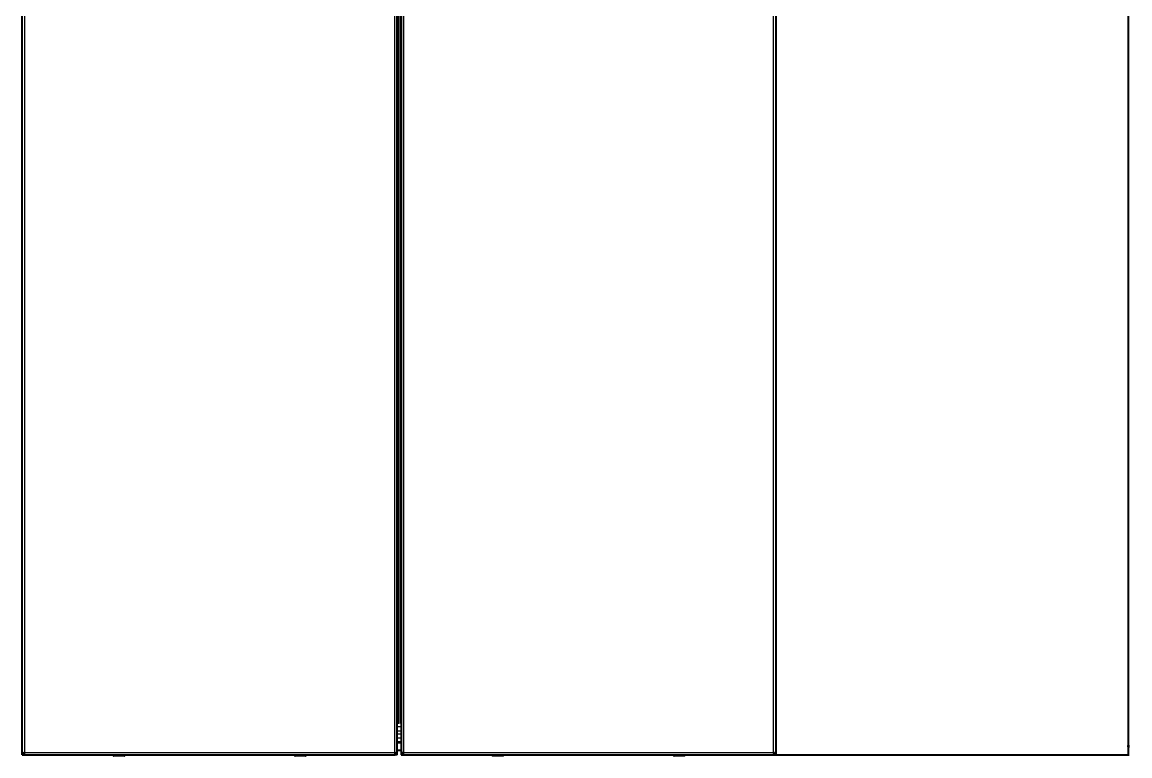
# Model space of a CAD drawing. Header units: millimetres. Extents: x -981 to 2790, y -1547 to 1219.
# Drawn here: x 1623 to 2790, y -1100 to -327 of the extents above; entities that cross this region are included whole.
import ezdxf

# ---------------------------------------------------------------- set-up
doc = ezdxf.new("R2010")
doc.units = ezdxf.units.MM
doc.layers.add('FORMAT', color=7, linetype='Continuous')
doc.styles.add('SLDTEXTSTYLE0', font='TXT', dxfattribs={"width": 0.75})
doc.dimstyles.new('SLDDIMSTYLE0', dxfattribs={"dimtxt": 20, "dimasz": 10, "dimexe": 0, "dimexo": 0.0625, "dimgap": 5, "dimtad": 2, "dimdec": 1, "dimrnd": 1e-09, "dimzin": 12, "dimdsep": 46, "dimtxsty": 'SLDTEXTSTYLE0', "dimsah": 1, "dimcen": 0.09, "dimadec": 0, "dimazin": 3, "dimtfac": 1, "dimtofl": 0, "dimtmove": 0, "dimatfit": 3, "dimfxl": 0, "dimfrac": 2, "dimtolj": 1, "dimtzin": 12, "dimarcsym": 0})

# ---------------------------------------------------------------- blocks, each defined once
blk = doc.blocks.new('_D')
at = {"layer": 'FORMAT'}
for p, q in [((2415, 656.3), (2789.3, 656.3)), ((2788.3, -1098.7), (2788.3, 656.3)), ((2415, -1098.7), (2789.3, -1098.7))]:
    blk.add_line(p, q, dxfattribs=at)
for points in [[(2788.3, 656.3), (2786.8, 646.3), (2789.9, 646.3)], [(2788.3, -1098.7), (2789.9, -1088.7), (2786.8, -1088.7)]]:
    blk.add_solid(points, dxfattribs=at)
at = {"layer": 'FORMAT', "insert": (2762.5, -250.8), "char_height": 20, "attachment_point": 1, "rotation": 90, "style": 'SLDTEXTSTYLE0'}
blk.add_mtext('1755', dxfattribs=at)

msp = doc.modelspace()

# ---------------------------------------------------------------- linework, layer by layer
at = {"color": 7, "linetype": 'Continuous', "lineweight": 25}
for p, q in [((1623.28, -1098.72), (1623.28, 656.28)), ((2018.28, -1098.72), (2018.28, 656.28)), ((2022.28, 656.28), (2022.28, -1098.72)), ((2417.28, -1098.72), (2417.28, 656.28)), ((2018.28, -1060.92), (2018.41, -1060.92)), ((2018.28, -1064.92), (2018.82, -1064.92)), ((2018.28, -1093.72), (2022.28, -1093.72)), ((1623.28, -1098.72), (1625.28, -1098.72)), ((1625.58, -1098.72), (1625.58, -1097.01)), ((1625.58, -1098.72), (2015.98, -1098.72)), ((1719.53, -1098.72), (1719.53, -1099.47)), ((1728.29, -1099.72), (1719.78, -1099.72)), ((1730.78, -1099.72), (1728.29, -1099.72)), ((1731.03, -1099.47), (1731.03, -1098.72)), ((1910.53, -1098.72), (1910.53, -1099.47)), ((1921.78, -1099.72), (1910.78, -1099.72)), ((1922.03, -1099.47), (1922.03, -1098.72)), ((2015.98, -1097), (2015.98, -1098.72)), ((2018.28, -1098.72), (2016.28, -1098.72)), ((2022.28, -1098.72), (2024.28, -1098.72)), ((2024.58, -1098.72), (2024.58, -1097.01)), ((2024.58, -1098.72), (2414.98, -1098.72)), ((2118.53, -1098.72), (2118.53, -1099.47)), ((2127.29, -1099.72), (2118.78, -1099.72)), ((2129.78, -1099.72), (2127.29, -1099.72)), ((2130.03, -1099.47), (2130.03, -1098.72)), ((2309.53, -1098.72), (2309.53, -1099.47)), ((2320.78, -1099.72), (2309.78, -1099.72)), ((2321.03, -1099.47), (2321.03, -1098.72)), ((2414.98, -1096.72), (2414.98, -1098.72)), ((2417.28, -1098.72), (2415.28, -1098.72))]:
    msp.add_line(p, q, dxfattribs=at)
at = {"color": 8, "linetype": 'Continuous', "lineweight": 18}
for p, q in [((1625.88, 653.68), (1625.88, -1096.12)), ((2015.68, -1096.12), (2015.68, 653.68)), ((2414.68, -1096.12), (2414.68, 653.68)), ((2019.29, -1065.85), (2019.29, 623.41)), ((2019.76, 623.43), (2019.76, -1065.87)), ((2020.33, -1065.53), (2020.33, 623.1)), ((2021.68, 623.1), (2021.68, -1065.53)), ((2024.88, -298.56), (2024.88, -1096.12)), ((2018.28, -1068.9), (2022.28, -1068.9)), ((2018.28, -1073.23), (2022.28, -1073.23)), ((2018.28, -1076.45), (2022.28, -1076.45)), ((2018.28, -1080.78), (2022.28, -1080.78)), ((2018.28, -1084.55), (2022.28, -1084.55)), ((1625.88, -1096.12), (2015.68, -1096.12)), ((2018.28, -1085.99), (2022.28, -1085.99)), ((2024.88, -1096.12), (2414.68, -1096.12)), ((1719.53, -1099.47), (1728.42, -1099.47)), ((1728.42, -1099.47), (1731.03, -1099.47)), ((1910.53, -1099.47), (1922.03, -1099.47)), ((2118.53, -1099.47), (2127.42, -1099.47)), ((2127.42, -1099.47), (2130.03, -1099.47)), ((2309.53, -1099.47), (2321.03, -1099.47))]:
    msp.add_line(p, q, dxfattribs=at)
at = {"color": 7, "linetype": 'Continuous', "lineweight": 25}
for centre, start, end in [((1719.78, -1099.47), 180, 270), ((1730.78, -1099.47), 270, 0), ((1910.78, -1099.47), 180, 270), ((1921.78, -1099.47), 270, 0), ((2118.78, -1099.47), 180, 270), ((2129.78, -1099.47), 270, 0), ((2309.78, -1099.47), 180, 270), ((2320.78, -1099.47), 270, 0)]:
    msp.add_arc(centre, 0.25, start, end, dxfattribs=at)
for points, knots in [([(1625.88, -1096.12), (1625.59, -1096.3), (1624.96, -1096.7), (1624.1, -1097.33), (1623.42, -1098.01), (1623.33, -1098.48), (1623.28, -1098.72)], [0, 0, 0, 0, 0.2113527, 0.4661677, 0.7210903, 1, 1, 1, 1]), ([(1625.88, -1096.12), (1625.74, -1096.5), (1625.52, -1097.12), (1625.31, -1097.98), (1625.29, -1098.47), (1625.28, -1098.72)], [0, 0, 0, 0, 0.4375, 0.7156903, 1, 1, 1, 1]), ([(2016.28, -1098.72), (2016.25, -1098.34), (2016.21, -1097.72), (2015.94, -1096.85), (2015.77, -1096.36), (2015.68, -1096.12)], [0, 0, 0, 0, 0.4375, 0.7156903, 1, 1, 1, 1]), ([(2018.28, -1098.72), (2018.25, -1098.53), (2018.19, -1098.13), (2017.65, -1097.5), (2016.78, -1096.82), (2016.06, -1096.36), (2015.68, -1096.12)], [0, 0, 0, 0, 0.2135062, 0.4683221, 0.7232409, 1, 1, 1, 1]), ([(2024.88, -1096.12), (2024.59, -1096.3), (2023.96, -1096.7), (2023.1, -1097.33), (2022.42, -1098.01), (2022.33, -1098.48), (2022.28, -1098.72)], [0, 0, 0, 0, 0.2113527, 0.4661677, 0.7210903, 1, 1, 1, 1]), ([(2024.88, -1096.12), (2024.74, -1096.5), (2024.52, -1097.12), (2024.31, -1097.98), (2024.29, -1098.47), (2024.28, -1098.72)], [0, 0, 0, 0, 0.4375, 0.7156903, 1, 1, 1, 1])]:
    msp.add_open_spline(points, degree=3, knots=knots, dxfattribs=at)
for points in [[(1625.58, -1098.72), (1625.6, -1098.68), (1625.65, -1098.6), (1625.73, -1098), (1625.8, -1097.14), (1625.85, -1096.46), (1625.88, -1096.12)], [(2015.68, -1096.12), (2015.7, -1096.46), (2015.75, -1097.14), (2015.83, -1098), (2015.9, -1098.6), (2015.95, -1098.68), (2015.98, -1098.72)], [(2024.58, -1098.72), (2024.6, -1098.68), (2024.65, -1098.6), (2024.73, -1098), (2024.8, -1097.14), (2024.85, -1096.46), (2024.88, -1096.12)], [(2417.28, -1098.72), (2417.24, -1098.5), (2417.16, -1098.07), (2416.56, -1097.42), (2415.7, -1096.77), (2415.02, -1096.33), (2414.68, -1096.12)], [(2414.68, -1096.12), (2414.7, -1096.46), (2414.75, -1097.14), (2414.83, -1098), (2414.9, -1098.6), (2414.95, -1098.68), (2414.98, -1098.72)], [(2415.28, -1098.72), (2415.24, -1098.28), (2415.17, -1097.42), (2414.84, -1096.55), (2414.68, -1096.12)], [(2414.68, -1096.12), (2414.7, -1096.2), (2414.75, -1096.35), (2414.83, -1096.55), (2414.9, -1096.69), (2414.95, -1096.71), (2414.98, -1096.72)]]:
    msp.add_open_spline(points, degree=3, dxfattribs=at)

# ---------------------------------------------------------------- dimensions: what is measured, and where the dimension line sits
at = {"layer": 'FORMAT'}
dim = msp.add_linear_dim(base=(2788.32, 656.28), p1=(2414.98, -1098.72), p2=(2414.98, 656.28), angle=90, dimstyle='SLDDIMSTYLE0', dxfattribs=at)
dim.commit()
dim.dimension.update_dxf_attribs({"geometry": '_D', "text_midpoint": (2788.32, -221.22), "dimtype": 160})

doc.saveas('drawing.dxf')
